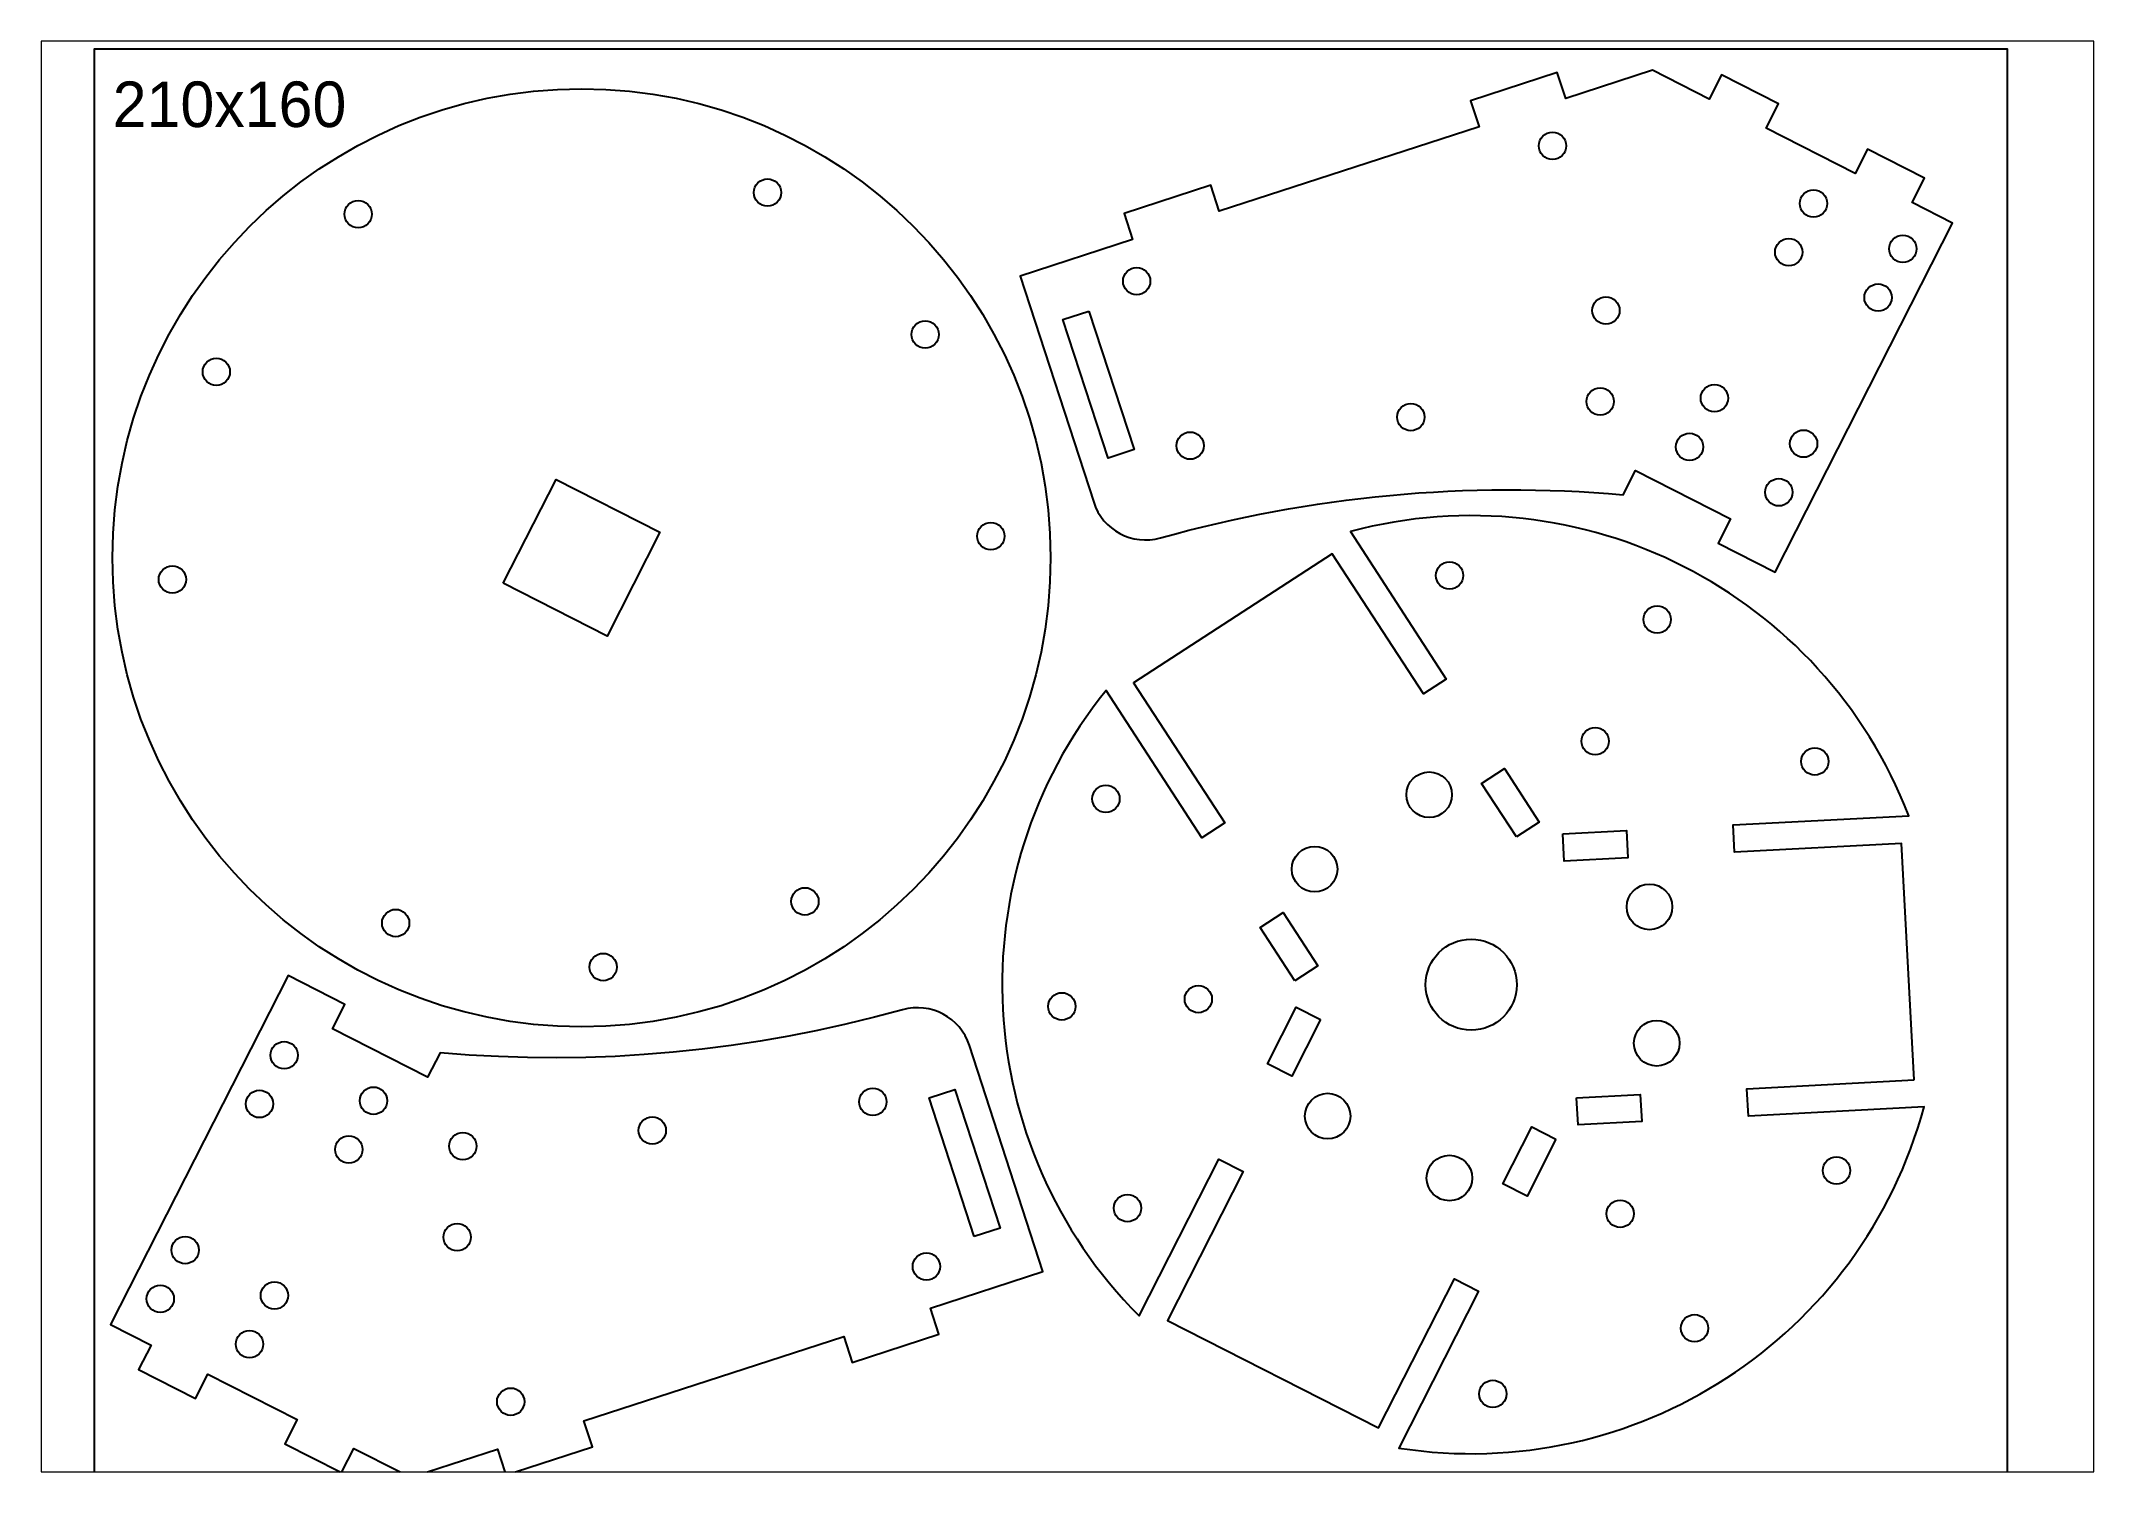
# Paper-space layout 'Layout2' of a CAD drawing. Header units: millimetres. Extents: x 29 to 258, y 20 to 180.
# The model-space entities are those that its viewports show. They can reach past a viewport. Long polylines and large blocks are cut down to what shows.
import ezdxf

# ---------------------------------------------------------------- set-up
doc = ezdxf.new("R2010")
doc.units = ezdxf.units.MM

msp = doc.modelspace()

# ---------------------------------------------------------------- linework, layer by layer
for points in [[(-46.81, -81.04), (-46.81, 78.96), (163.19, 78.96), (163.19, -81.04)], [(62.38, 50.17), (67.33, 34.96), (64.48, 34.03), (59.53, 49.24)], [(-1.93, 20.28), (3.87, 31.68), (15.28, 25.88), (9.48, 14.47)], [(109.31, -7.57), (105.49, -1.7), (108.01, -0.07), (111.82, -5.94)], [(114.4, -7.25), (121.39, -6.88), (121.55, -9.87), (114.56, -10.24)], [(84.99, -23.38), (81.18, -17.51), (83.69, -15.87), (87.51, -21.74)], [(87.82, -27.62), (84.64, -33.86), (81.97, -32.5), (85.14, -26.26)], [(49.77, -51.46), (44.82, -36.24), (47.67, -35.31), (52.62, -50.53)], [(115.93, -36.21), (122.92, -35.84), (123.08, -38.83), (116.09, -39.2)], [(113.66, -40.78), (110.49, -47.02), (107.81, -45.66), (110.99, -39.42)]]:
    msp.add_lwpolyline(points, close=True)
for points in [[(62.9, 29.18, 0.402362), (70.23, 25.26, -0.090735), (121.02, 30), (122.38, 32.67), (132.83, 27.35), (131.47, 24.68), (137.71, 21.5), (157.21, 59.82), (152.76, 62.09), (154.12, 64.77), (147.88, 67.94), (146.52, 65.27), (136.72, 70.26), (138.08, 72.93), (131.84, 76.11), (130.48, 73.43), (124.24, 76.61), (114.73, 73.51), (113.8, 76.37), (104.29, 73.27), (105.22, 70.42), (76.69, 61.14), (75.76, 63.99), (66.25, 60.89), (67.18, 58.04), (54.82, 54.02)], [(152.97, -34.25), (151.6, -8.29), (133.25, -9.26), (133.1, -6.26), (152.39, -5.24, 0.382861), (91.09, 25.96), (101.62, 9.76), (99.1, 8.13), (89.09, 23.53), (67.29, 9.36), (77.3, -6.04), (74.79, -7.68), (64.26, 8.52, 0.382861), (67.89, -60.17), (76.65, -42.95), (79.33, -44.31), (70.99, -60.68), (94.16, -72.48), (102.5, -56.1), (105.17, -57.47), (96.41, -74.68, 0.382861), (154.08, -37.2), (134.78, -38.22), (134.63, -35.22)], [(49.25, -30.47, 0.402362), (41.92, -26.55, -0.090735), (-8.87, -31.28), (-10.23, -33.96), (-20.68, -28.64), (-19.32, -25.97), (-25.55, -22.79), (-45.06, -61.11), (-40.6, -63.38), (-41.96, -66.05), (-35.72, -69.23), (-34.36, -66.56), (-24.56, -71.54), (-25.92, -74.22), (-19.68, -77.39), (-18.32, -74.72), (-12.08, -77.9), (-2.57, -74.8), (-1.65, -77.65), (7.86, -74.56), (6.93, -71.71), (35.46, -62.42), (36.39, -65.28), (45.9, -62.18), (44.97, -59.33), (57.33, -55.31)]]:
    msp.add_lwpolyline(points, format="xyb", close=True)
for centre, radius in [((6.67, 23.08), 51.5), ((113.27, 68.31), 1.5), ((27.09, 63.18), 1.5), ((141.93, 61.99), 1.5), ((-17.85, 60.81), 1.5), ((139.21, 56.64), 1.5), ((151.74, 57), 1.5), ((67.62, 53.45), 1.5), ((149.02, 51.65), 1.5), ((119.15, 50.24), 1.5), ((44.4, 47.6), 1.5), ((-33.43, 43.49), 1.5), ((118.52, 40.24), 1.5), ((131.05, 40.6), 1.5), ((97.72, 38.53), 1.5), ((73.5, 35.39), 1.5), ((128.33, 35.25), 1.5), ((140.85, 35.61), 1.5), ((138.13, 30.27), 1.5), ((51.61, 25.45), 1.5), ((101.98, 21.14), 1.5), ((-38.26, 20.7), 1.5), ((124.76, 16.3), 1.5), ((117.96, 2.94), 1.5), ((142.08, 0.72), 1.5), ((64.25, -3.39), 1.5), ((99.74, -2.94), 2.5), ((87.16, -11.11), 2.5), ((31.2, -14.65), 1.5), ((123.93, -15.26), 2.5), ((-13.74, -17.03), 1.5), ((104.35, -23.8), 5), ((9.05, -21.86), 1.5), ((59.41, -26.18), 1.5), ((74.39, -25.38), 1.5), ((124.72, -30.23), 2.5), ((-25.98, -31.55), 1.5), ((-28.7, -36.9), 1.5), ((-16.17, -36.54), 1.5), ((38.65, -36.67), 1.5), ((88.59, -38.23), 2.5), ((-18.89, -41.89), 1.5), ((-6.37, -41.53), 1.5), ((14.44, -39.82), 1.5), ((101.96, -45.03), 2.5), ((144.46, -44.21), 1.5), ((66.62, -48.33), 1.5), ((120.7, -48.95), 1.5), ((-36.86, -52.94), 1.5), ((-6.99, -51.53), 1.5), ((44.53, -54.74), 1.5), ((-39.58, -58.29), 1.5), ((-27.06, -57.93), 1.5), ((128.88, -61.53), 1.5), ((-29.78, -63.28), 1.5), ((106.73, -68.74), 1.5), ((-1.11, -69.59), 1.5)]:
    msp.add_circle(centre, radius)

# ---------------------------------------------------------------- texts
at = {"insert": (-44.81, 75.38), "char_height": 5, "attachment_point": 1}
msp.add_mtext('210x160', dxfattribs=at)

psp = doc.layouts.new('Layout2')

# ---------------------------------------------------------------- viewports
at = {"layer": '0', "view_target_point": (66.22, 0)}
psp.add_viewport(center=(143.61, 100.11), size=(229.77, 160.1724), view_center_point=(-6.19, 1.26), view_height=157.1276, dxfattribs=at)

doc.saveas('drawing.dxf')
